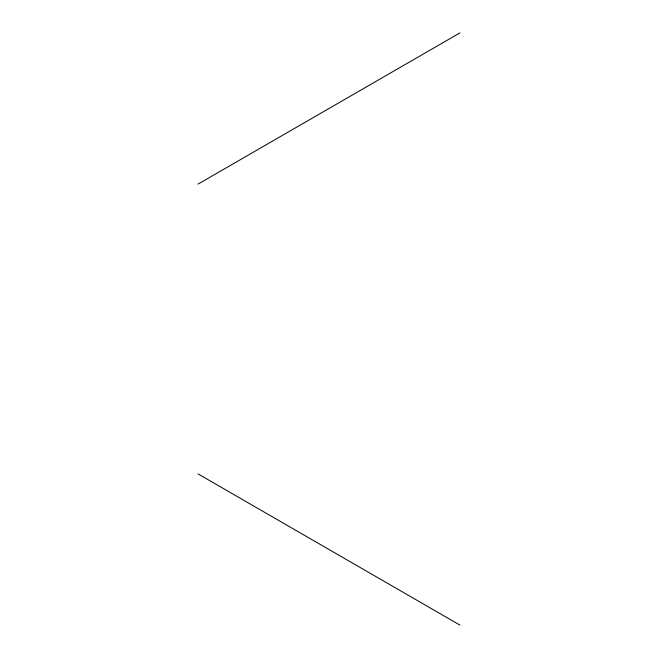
<?xml version="1.0" encoding="UTF-8"?>
<svg xmlns="http://www.w3.org/2000/svg" width="658" height="658" viewBox="0 0 658 658"><rect width="100%" height="100%" fill="white"/><g stroke="black" fill="none" stroke-linecap="round" stroke-linejoin="round"><path stroke-width="0.99" d="M198.058 184.1L459.942 32.9M198.058 473.9L459.942 625.1"/></g></svg>
